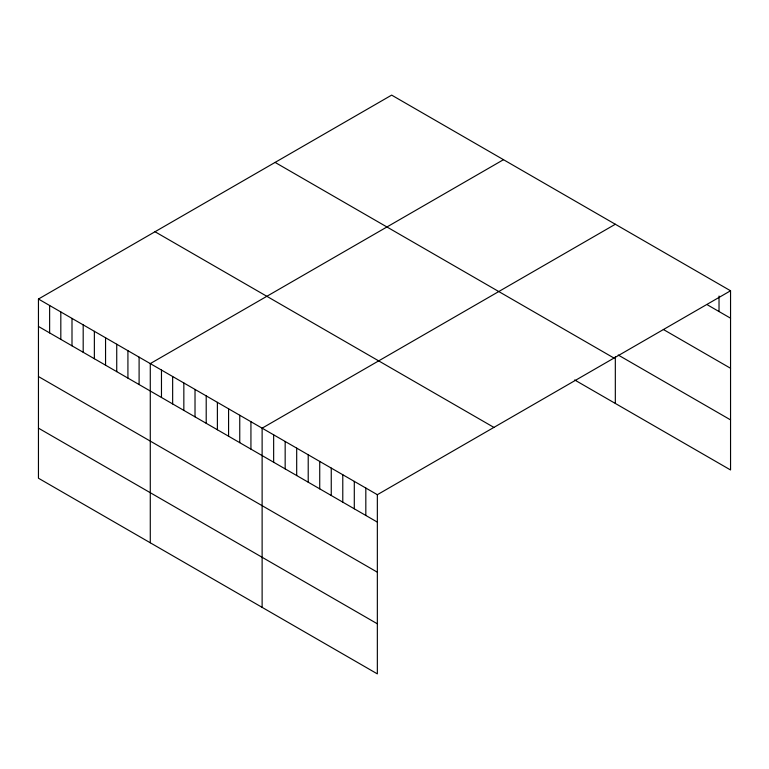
<?xml version="1.0" encoding="UTF-8"?>
<svg xmlns="http://www.w3.org/2000/svg" width="769" height="769" viewBox="0 0 769 769"><rect width="100%" height="100%" fill="white"/><g stroke="black" fill="none" stroke-linecap="round" stroke-linejoin="round"><path stroke-width="1.15" d="M730.55 290.778L377.348 494.698L377.348 673.884L38.45 478.222L38.45 299.035L391.652 95.116L730.55 290.778L730.55 469.965L574.654 379.963M503.493 159.683L150.282 363.602L150.282 542.789M615.325 224.25L262.123 428.17L262.123 607.356M707.509 304.889L730.55 318.193M663.339 329.468L730.55 368.274M618.209 355.018L730.55 419.884M275.1 162.413L613.989 358.066M155.011 231.738L493.9 427.401M38.45 299.035L377.348 494.698M38.45 326.45L377.348 522.113M38.45 376.541L377.348 572.203M38.45 428.141L377.348 623.803M719.025 296.046L719.025 311.541M615.325 356.768L615.325 403.437M365.823 488.046L365.823 515.461M354.298 481.394L354.298 508.809M342.782 474.742L342.782 502.157M331.256 468.09L331.256 495.505M319.731 461.438L319.731 488.853M308.215 454.777L308.215 482.201M296.69 448.125L296.69 475.55M285.164 441.473L285.164 468.898M273.649 434.821L273.649 462.246M250.934 421.72L250.934 449.134M239.755 415.26L239.755 442.675M228.576 408.8L228.576 436.225M217.387 402.341L217.387 429.765M206.207 395.891L206.207 423.306M195.018 389.431L195.018 416.846M183.839 382.972L183.839 410.396M172.65 376.522L172.65 403.936M161.471 370.062L161.471 397.477M139.102 357.143L139.102 384.567M127.923 350.693L127.923 378.108M116.734 344.233L116.734 371.648M105.555 337.774L105.555 365.198M94.366 331.324L94.366 358.738M83.187 324.864L83.187 352.279M71.998 318.404L71.998 345.829M60.818 311.954L60.818 339.369M49.629 305.495L49.629 332.91"/></g></svg>
